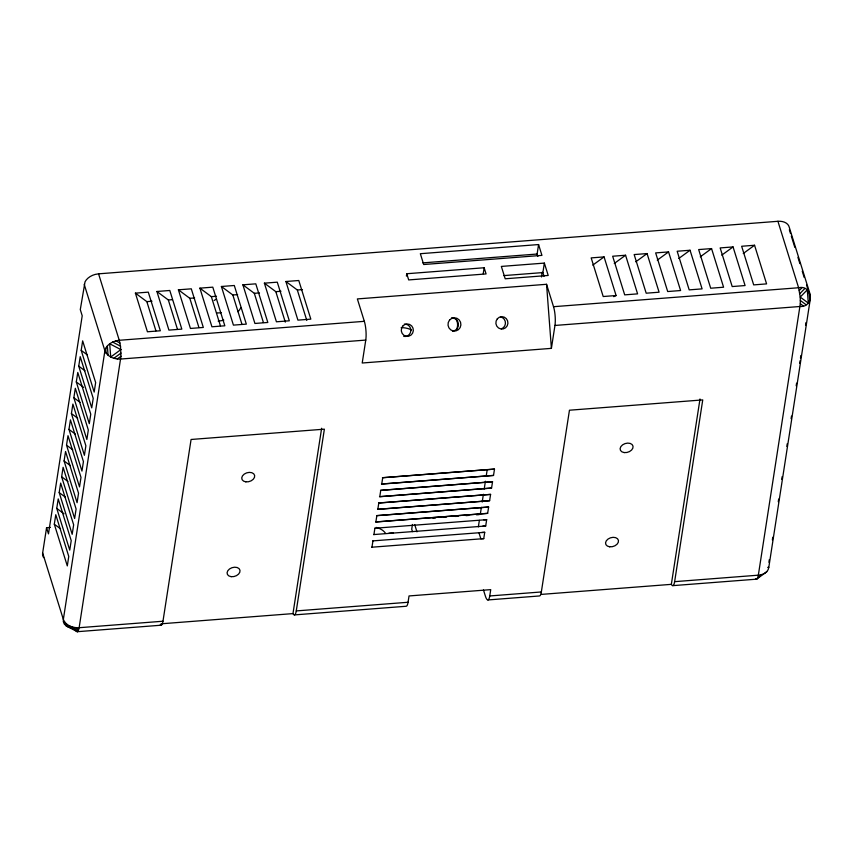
<?xml version="1.0" encoding="UTF-8"?>
<svg xmlns="http://www.w3.org/2000/svg" width="853" height="853" viewBox="0 0 853 853"><rect width="100%" height="100%" fill="white"/><g stroke="black" fill="none" stroke-linecap="round" stroke-linejoin="round"><path stroke-width="1.28" d="M75.576 630.004L77.25 631.7L78.007 631.209L79.137 627.712L120.966 356.266L120.508 346.19L119.26 340.283L98.564 273.834L95.173 274.421A13.296 9.084 -17.3 0 0 85.023 281.831L80.289 309.607L82.208 315.791L48.482 533.882L46.563 527.708L50.434 527.41M672.75 585.648L756.6 579.166L758.008 577.31L800.317 303.732L800.221 297.079L798.611 287.749L777.915 221.3L98.564 273.834M43.642 557.595A13.296 9.084 -17.3 0 1 42.65 552.989L46.563 527.708M54.304 524.19L55.776 514.711L68.762 556.433L67.302 565.912L54.304 524.19L60.542 528.817M56.746 508.388L58.217 498.909L71.215 540.631L69.743 550.11L56.746 508.388L64.028 513.783M59.198 492.586L60.659 483.097L73.657 524.819L72.185 534.309L59.198 492.586L65.425 497.214M61.64 476.784L63.101 467.295L76.098 509.017L74.637 518.496L61.64 476.784L67.877 481.412M64.082 460.972L65.553 451.493L78.54 493.215L77.079 502.694L64.082 460.972L70.319 465.599M66.523 445.17L67.995 435.691L80.992 477.413L79.521 486.892L66.523 445.17L72.761 449.798M68.965 429.368L70.436 419.889L83.434 461.601L81.963 471.091L68.965 429.368L75.203 433.996M71.417 413.566L72.878 404.077L85.876 445.799L84.404 455.289L71.417 413.566L77.655 418.194M73.859 397.754L75.32 388.275L88.317 429.997L86.857 439.476L73.859 397.754L80.097 402.381M76.301 381.952L77.772 372.473L90.759 414.195L89.298 423.674L76.301 381.952L83.573 387.358M78.743 366.15L80.214 356.671L93.212 398.383L91.74 407.873L78.743 366.15L84.98 370.778M81.195 350.348L82.656 340.859L95.653 382.581L94.182 392.071L81.195 350.348L87.422 354.976M160.257 624.801A13.296 3.081 85.6 0 0 162.976 621.229L191.083 439.476L324.375 429.166L296.268 610.919A13.296 3.081 85.6 0 1 293.549 614.491L292.974 613.606L321.634 428.249M365.766 340.08L362.216 363.005L551.401 348.365L554.951 325.451A13.296 3.081 85.6 0 0 553.522 306.696L546.549 284.294L357.364 298.923L364.338 321.325A13.296 3.081 85.6 0 1 365.766 340.08L120.678 359.038C114.547 359.38 107.307 356.895 104.898 350.764L84.202 284.316M406.391 276.105L406.764 273.738L484.152 267.757L486.082 273.93L408.683 279.923L406.764 273.738M371.951 547.285L372.932 540.962M373.902 534.639L374.883 528.316M412.447 524.456L411.722 529.201L412.468 531.622M294.381 614.906L406.177 606.259A13.296 3.081 85.6 0 0 408.054 602.271L409.035 595.948L490.731 589.636L489.75 595.959A13.296 3.081 85.6 0 1 485.4 596.162L483.47 589.988M483.235 273.674L484.152 267.757M478.352 526.887L479.365 520.362M480.367 513.837L481.38 507.322M482.19 502.097L483.395 494.271M484.205 489.057L485.41 481.231M486.221 476.017L487.234 469.491M371.673 547.221L483.747 538.638L484.717 532.315L481.817 532.453M373.635 534.575L485.698 525.992L486.679 519.669L483.768 519.818M488.63 507.034L376.834 515.67L375.864 521.993L487.649 513.357L488.63 507.034L376.568 515.607M490.592 494.388L378.796 503.035L377.815 509.358L489.611 500.711L490.592 494.388L378.519 502.971M492.544 481.742L380.747 490.39L379.777 496.713L491.563 488.065L492.544 481.742L380.481 490.326M494.495 469.107L382.709 477.744L381.728 484.067L493.524 475.43L494.495 469.107L382.432 477.68M537.859 256.444L537.113 254.034L538.574 244.555L420.337 253.704L423.706 264.515L541.943 255.378L538.574 244.555M541.484 276.958L542.22 272.224M544.043 276.287L542.881 272.576L544.353 263.097L501.351 266.424L505.2 278.782L548.202 275.455L544.353 263.097M487.873 599.947L539.469 595.959A13.296 3.081 85.6 0 0 541.346 591.961L569.452 410.218L702.744 399.908L674.638 581.661A13.296 3.081 85.6 0 1 671.929 585.233L671.343 584.348L700.004 398.98M768.905 562.266L769.31 559.632M772.36 539.874L772.775 537.241M778.267 501.681L778.682 499.048M781.732 479.301L782.137 476.667M786.829 446.375L787.234 443.741M791.104 418.716L791.509 416.083M796.19 385.791L796.595 383.157M799.656 363.399L800.061 360.766M800.466 358.132L800.882 355.498M805.563 325.206L805.968 322.573M809.028 302.815L809.433 300.181M674.638 581.661L758.488 575.167C762.977 574.837 768.276 572.331 768.798 567.341L810.35 298.667L809.977 293.805L789.292 227.367A13.296 9.084 -17.3 0 0 777.915 221.3M554.951 325.451L800.029 306.494C814.412 307.538 812.717 284.465 798.611 287.749L553.522 306.696M364.338 321.325L119.26 340.283C113.172 340.891 106.39 344.367 104.898 350.764L63.346 619.438C62.621 624.172 67.216 627.488 71.492 627.861M799.304 290.468L801.895 287.813M799.858 293.645L804.859 288.517M755.769 578.75L756.6 579.166L759.255 576.436M113.844 358.292L121.03 353.057M117.245 358.985L120.966 356.266M592.782 265.134L604.063 256.902L616.101 295.533L613.733 296.663M614.277 263.47L625.569 255.239L637.596 293.869L624.695 294.861L612.667 256.231L625.569 255.239M635.773 261.807L647.064 253.576L659.092 292.206L646.19 293.197L634.163 254.567L647.064 253.576M657.268 260.144L668.56 251.912L680.598 290.542L667.696 291.534L655.658 252.904L668.56 251.912M678.775 258.48L690.056 250.249L702.094 288.879L689.192 289.871L677.165 251.24L690.056 250.249M700.27 256.817L711.562 248.586L723.589 287.216L710.688 288.218L698.66 249.577L711.562 248.586M721.766 255.154L733.058 246.922L745.085 285.552L732.194 286.555L720.156 247.924L733.058 246.922M743.262 253.49L754.553 245.259L766.591 283.889L753.689 284.891L741.652 246.261L754.553 245.259M758.008 577.31L761.718 574.602M756.6 579.166L766.762 571.755M422.853 262.873L537.113 254.034M135.403 293.144L148.294 292.142L160.332 330.772L147.43 331.774L135.403 293.144L146.833 301.631L155.918 330.804M156.899 291.481L169.8 290.478L181.828 329.119L168.926 330.111L156.899 291.481L168.329 299.968L177.424 329.162M178.394 289.817L191.296 288.826L203.323 327.456L190.432 328.448L178.394 289.817L189.824 298.305L198.92 327.499M199.89 288.154L212.792 287.162L224.829 325.793L211.928 326.784L199.89 288.154L211.331 296.641L220.426 325.835M221.396 286.491L234.298 285.499L246.325 324.129L233.423 325.121L221.396 286.491L232.826 294.978L241.921 324.172M242.892 284.827L255.793 283.836L267.821 322.466L254.919 323.458L242.892 284.827L254.322 293.315L263.417 322.519M264.387 283.164L277.289 282.172L289.316 320.803L276.425 321.794L264.387 283.164L275.828 291.662L285.307 322.125M285.894 281.501L298.785 280.509L310.823 319.139L297.921 320.131L285.894 281.501L297.324 289.999L306.803 320.429M604.063 256.902L591.172 257.894L603.199 296.524L616.101 295.533M146.833 301.631L151.994 301.237M168.329 299.968L172.199 299.67M189.824 298.305L194.612 297.932M211.331 296.641L216.491 296.247M232.826 294.978L237.603 294.616M254.322 293.315L259.483 292.92M275.828 291.662L280.989 291.257M297.324 289.999L302.484 289.594M503.792 275.604L542.881 272.576M381.451 484.003L493.524 475.43M379.5 496.649L491.563 488.065M377.548 509.294L489.611 500.711M375.587 521.929L487.649 513.357M432.983 518.187L435.627 517.984M443.549 517.366L446.183 517.163M455.427 516.449L458.061 516.246M465.983 515.628L468.628 515.425M476.55 514.817L479.183 514.615M374.616 528.252L486.679 519.669M388.851 533.221L393.148 532.89M372.654 540.898L484.717 532.315M162.976 621.229L79.137 627.712C72.995 628.053 65.756 625.569 63.346 619.438L42.65 552.989M296.268 610.919L408.054 602.271M489.75 595.959L541.346 591.961M161.004 623.81L292.974 613.606M540.695 594.445L671.343 584.348M77.25 631.7L69.168 625.697L66.086 625.846L77.25 631.7L161.089 625.217M482.798 526.13L485.698 525.992M483.747 538.638L480.836 538.776L479.034 532.976M767.679 567.394L768.798 567.341M63.41 621.858L64.529 621.805M64.338 624.044L66.513 623.938M115.869 340.869L119.953 343.002M112.617 342.053L120.508 346.19M800.381 300.512L806.096 304.756M800.317 303.732L803.27 305.928M75.693 627.659L78.657 629.855M72.292 626.966L78.007 631.209M789.345 229.788L790.518 233.541M791.296 236.057L794.815 247.338M797.939 257.361L799.89 263.63M802.236 271.158L804.187 277.428M806.533 284.945L808.484 291.214M414.697 524.574L416.968 531.856M809.049 291.619L809.753 301.002M546.549 284.294L551.401 348.365M107.35 345.891L108.064 355.264M105.708 348.28L106.081 353.131M451.461 317.924A6.653 6.472 87.2 0 1 458.413 324.055A6.653 6.472 87.2 0 1 452.463 331.177M404.354 324.108A6.206 6.035 87.2 0 1 410.858 330.644A6.206 6.035 87.2 0 1 403.725 336.402M500.53 316.889A6.206 6.035 87.2 0 1 501.436 328.842M240.749 307.773A22.167 15.141 -17.3 0 1 238.008 311.75M223.817 320.131A22.167 15.141 -17.3 0 1 218.165 321.101M221.247 312.624A10.641 7.272 -17.3 0 1 216.811 312.827M214.146 300.491A10.641 7.272 -17.3 0 1 216.47 299.126M376.184 527.431A22.167 15.141 -17.3 0 1 385.535 533.328M401.166 327.637A22.167 15.141 -17.3 0 1 411.519 329.983M455.726 318.553A11.078 10.78 87.2 0 1 456.558 329.61M807.301 289.817L800.221 297.079L808.303 303.082L807.301 289.817M120.87 349.613L110.709 357.023L109.706 343.77L120.87 349.613M231.184 576.671A6.653 4.542 -17.3 0 0 239.981 570.252A6.653 4.542 -17.3 0 0 229.521 568.962A6.653 4.542 -17.3 0 0 231.184 576.671M609.65 546.794A6.653 4.542 -17.3 0 0 618.446 540.375A6.653 4.542 -17.3 0 0 607.986 539.085A6.653 4.542 -17.3 0 0 609.65 546.794M449.531 320.099A6.653 6.472 87.2 0 0 453.263 330.964A6.653 6.472 87.2 0 0 460.545 322.231A6.653 6.472 87.2 0 0 449.531 320.099M497.31 318.819A6.206 6.035 87.2 0 0 500.796 328.959A6.206 6.035 87.2 0 0 507.588 320.813A6.206 6.035 87.2 0 0 497.31 318.819M624.225 452.58A6.653 4.542 -17.3 0 0 633.022 446.162A6.653 4.542 -17.3 0 0 622.551 444.871A6.653 4.542 -17.3 0 0 624.225 452.58M402.712 326.134A6.206 6.035 87.2 0 0 406.199 336.274A6.206 6.035 87.2 0 0 413.001 328.128A6.206 6.035 87.2 0 0 402.712 326.134M245.845 481.849A6.653 4.542 -17.3 0 0 254.642 475.43A6.653 4.542 -17.3 0 0 244.182 474.14A6.653 4.542 -17.3 0 0 245.845 481.849"/></g></svg>
